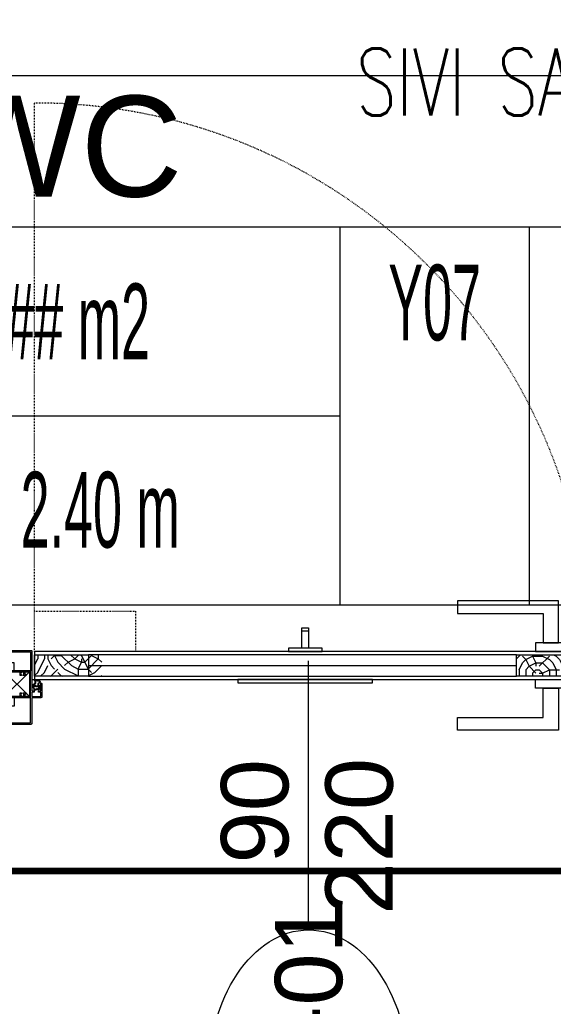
# Model space of a CAD drawing. Extents: x -1439 to 34962, y -872 to 8330.
# Drawn here: x 3062.8 to 3142.1, y 3235.6 to 3382.3 of the extents above; entities that cross this region are included whole.
import ezdxf
from ezdxf.enums import TextEntityAlignment as Align

# ---------------------------------------------------------------- set-up
doc = ezdxf.new("R2010")
doc.units = 0
doc.linetypes.add('DOT2', pattern=[0.125, 0, -0.125])
doc.linetypes.add('HIDDEN2', pattern=[4.7625, 3.175, -1.5875])
doc.layers.get('0').update_dxf_attribs({"color": 9, "lineweight": 9})
for name, color, linetype, lineweight in [('06C', 9, 'Continuous', 9), ('06D', 9, 'Continuous', 9), ('09', 9, 'Continuous', 9), ('10', 9, 'Continuous', 9), ('12', 9, 'Continuous', 9), ('20', 9, 'DOT2', 9), ('21', 9, 'Continuous', 9), ('21_MAHAL', 9, 'Continuous', 9), ('22', 8, 'Continuous', 9), ('33', 9, 'BATTING', 9), ('E-YAZI', 7, 'Continuous', 30)]:
    doc.layers.add(name, color=color, linetype=linetype, lineweight=lineweight)
doc.styles.add('Arial', font='arial.ttf', dxfattribs={"height": 2.5})
doc.styles.add('E-YAZI', font='txttw.shx')
doc.styles.add('MuuM_TEXT-STANDART', font='ARIALN.TTF')
doc.linetypes.add('BATTING', pattern='A,0.0001,-0.1,[134,ltypeshp.shx,S=0.1,R=0,X=-0.1,Y=0],-0.2,[134,ltypeshp.shx,S=0.1,R=180,X=0.1,Y=0],-0.1', length=0.4001)

# ---------------------------------------------------------------- blocks, each defined once
blk = doc.blocks.new('0_doorno')
blk.add_lwpolyline([(4.5, 0), (12.5, 0)])
blk.add_ellipse((0, 0), major_axis=(-4.5, 0), ratio=0.666667)
at = {"style": 'Arial'}
blk.add_attdef('YUKSEKLIK', text='', height=2, dxfattribs=at).set_placement((5, 5.9), align=Align.TOP_LEFT)
blk.add_attdef('KAPINO', text='', height=1.4, dxfattribs=at).set_placement((-0.019, -0.035), align=Align.MIDDLE)
blk.add_attdef('GENISLIK', text='', height=2, dxfattribs=at).set_placement((5, -1.895), align=Align.BOTTOM_LEFT)
blk = doc.blocks.new('p-korkasa_40x40')
at = {"layer": '10'}
for points in [[(-2, -2), (-2, -2, 4.557572), (-2, -2), (2, -2, 6.895317), (2, -2), (2, -2), (2, 2), (-2, 2), (-2, -2)], [(-1.85, -1.85), (-1.85, 1.85), (1.85, 1.85), (1.85, -1.85), (-1.85, -1.85, -4.556435), (-1.85, -1.85)]]:
    blk.add_lwpolyline(points, format="xyb", close=True, dxfattribs=at)
for points in [[(2, -2), (-2, 2)], [(2, 2), (-2, -1.97)]]:
    blk.add_lwpolyline(points, dxfattribs=at)
blk = doc.blocks.new('P-AH-01-10')
at = {"layer": '09'}
h = blk.add_hatch(dxfattribs=at)
h.set_pattern_fill('LOGEND', color=256, scale=10, style=0)
h.set_pattern_definition([(360, (3819.799, 15913.483), (10, -10), [3, -7]), (360, (3819.799, 15912.983), (10, -10), [3, -7]), (360, (3820.299, 15911.983), (10, -10), [2, -8]), (360, (3820.799, 15910.983), (10, -10), [1.5, -8.5]), (360, (3820.799, 15909.983), (10, -10), [1, -9]), (360, (3818.299, 15908.983), (10, -10), [0.5, -2.5, 0.5, -6.5]), (360, (3819.799, 15908.483), (10, -10), [0.5, -4, 1.5, -4]), (360, (3821.799, 15907.983), (10, -10), [0.5, -0.5, 0.5, -8.5]), (360, (3821.299, 15907.483), (10, -10), [0.5, -9.5]), (360, (3820.799, 15906.483), (10, -10), [1.5, -8.5]), (360, (3820.799, 15905.483), (10, -10), [2, -8]), (360, (3820.299, 15904.483), (10, -10), [2.5, -3, 0.5, -4]), (270, (3816.299, 15910.483), (-10, -10), [0.5, -1, 2.5, -6]), (270, (3816.799, 15909.483), (-10, -10), [0.5, -0.5, 1.5, -7.5]), (270, (3817.299, 15905.483), (-10, -10), [1, -9]), (270, (3817.799, 15909.483), (-10, -10), [2, -3, 0.5, -4.5]), (270, (3818.299, 15903.983), (-10, -10), [0.5, -9.5]), (270, (3818.799, 15908.983), (-10, -10), [1.5, -8.5]), (270, (3819.799, 15908.483), (-10, -10), [1, -9]), (270, (3820.799, 15908.483), (-10, -10), [0.5, -1.5, 1.5, -6.5]), (270, (3821.299, 15907.983), (-10, -10), [0.5, -9.5]), (270, (3821.799, 15909.983), (-10, -10), [1.4, -8.6]), (270, (3822.299, 15911.983), (-10, -10), [1, -9]), (270, (3823.299, 15907.983), (-10, -10), [0.5, -9.5]), (270, (3824.299, 15908.483), (-10, -10), [1.5, -8.5]), (270, (3825.299, 15908.483), (-10, -10), [1.5, -8.5]), (315, (3823.799, 15912.483), (-3e-15, -10), [0.7071, -0.7071, 0.7071, -12.0208356]), (315, (3821.799, 15909.983), (-3e-15, -10), [1.4142, -12.7279356]), (315, (3817.799, 15904.983), (-3e-15, -10), [1.4142, -12.7279356]), (315, (3819.799, 15907.483), (-3e-15, -10), [1.4142, -12.7279356]), (315, (3820.299, 15909.483), (-3e-15, -10), [1.4142, -12.7279356]), (315, (3823.299, 15911.483), (-3e-15, -10), [1.4142, -12.7279356]), (315, (3822.299, 15910.983), (-3e-15, -10), [2.12132, -12.0208156]), (315, (3819.299, 15906.483), (-3e-15, -10), [0.7071, -13.4350356]), (315, (3818.799, 15905.483), (-3e-15, -10), [0.7071, -13.4350356]), (315, (3822.799, 15905.483), (-3e-15, -10), [0.7071, -13.4350356]), (315, (3818.799, 15910.483), (-3e-15, -10), [0.7071, -13.4350356]), (315, (3824.299, 15906.983), (-3e-15, -10), [0.7071, -13.4350356]), (315, (3820.799, 15907.983), (-3e-15, -10), [0.7071, -13.4350356]), (315, (3821.799, 15906.983), (-3e-15, -10), [0.7071, -13.4350356]), (225, (3821.299, 15908.983), (-10, 3e-15), [0.7071, -0.7071, 2.12132, -10.6066156]), (225, (3822.799, 15908.983), (-10, 3e-15), [0.7071, -13.4350356]), (225, (3822.799, 15912.483), (-10, 3e-15), [0.7071, -13.4350356]), (225, (3820.799, 15909.983), (-10, 3e-15), [0.7071, -13.4350356]), (225, (3822.299, 15907.983), (-10, 3e-15), [0.7071, -13.4350356]), (225, (3819.799, 15910.483), (-10, 3e-15), [0.7071, -13.4350356]), (225, (3823.799, 15910.483), (-10, 3e-15), [0.7071, -13.4350356]), (225, (3816.799, 15913.483), (-10, 3e-15), [0.7071, -13.4350356]), (225, (3817.299, 15912.983), (-10, 3e-15), [1.4142, -12.7279356]), (225, (3817.799, 15912.483), (-10, 3e-15), [1.4142, -12.7279356]), (225, (3818.799, 15912.483), (-10, 3e-15), [1.4142, -12.7279356]), (225, (3819.299, 15911.483), (-10, 3e-15), [1.4142, -12.7279356]), (225, (3823.299, 15907.483), (-10, 3e-15), [1.4142, -12.7279356]), (225, (3825.299, 15912.483), (-10, 3e-15), [1.4142, -12.7279356]), (225, (3825.799, 15904.483), (-10, 3e-15), [1.4142, -12.7279356]), (225, (3825.799, 15905.483), (-10, 3e-15), [1.4142, -12.7279356]), (225, (3824.799, 15905.983), (-10, 3e-15), [1.4142, -12.7279356]), (225, (3817.799, 15905.983), (-10, 3e-15), [2.12132, -12.0208156]), (225, (3824.299, 15906.983), (-10, 3e-15), [2.12132, -12.0208156]), (333.43495, (3818.799, 15903.983), (10, -4e-09), [1.118, -21.24268]), (333.43495, (3818.799, 15908.983), (10, -4e-09), [1.118, -21.24268]), (333.43495, (3819.799, 15905.983), (10, -4e-09), [1.118, -21.24268]), (333.43495, (3822.799, 15912.983), (10, -4e-09), [1.118, -21.24268]), (333.43495, (3822.299, 15911.983), (10, -4e-09), [1.118, -21.24268]), (333.43495, (3819.299, 15909.983), (10, -4e-09), [1.118, -21.24268]), (333.43495, (3819.299, 15904.983), (10, -4e-09), [1.118, -21.24268]), (333.43495, (3822.299, 15907.983), (10, -4e-09), [2.236, -20.12468]), (296.56505, (3822.299, 15906.483), (5e-10, -10), [1.118, -21.24268]), (296.56505, (3823.799, 15909.483), (5e-10, -10), [1.118, -21.24268]), (296.56505, (3818.799, 15907.483), (5e-10, -10), [1.118, -21.24268]), (296.56505, (3816.799, 15906.983), (5e-10, -10), [1.118, -21.24268]), (296.56505, (3822.799, 15908.983), (5e-10, -10), [1.118, -21.24268]), (296.56505, (3821.799, 15908.983), (5e-10, -10), [1.118, -21.24268]), (296.56505, (3817.799, 15907.483), (5e-10, -10), [2.236, -20.12468]), (296.56505, (3825.299, 15910.983), (5e-10, -10), [2.236, -20.12468]), (296.56505, (3824.299, 15910.483), (5e-10, -10), [2.236, -20.12468]), (243.43495, (3816.299, 15911.983), (-4e-09, -10), [1.118, -21.24268]), (243.43495, (3816.299, 15906.483), (-4e-09, -10), [1.118, -21.24268]), (243.43495, (3818.299, 15913.483), (-4e-09, -10), [1.118, -21.24268]), (243.43495, (3817.299, 15904.483), (-4e-09, -10), [1.118, -21.24268]), (243.43495, (3818.299, 15910.483), (-4e-09, -10), [1.118, -21.24268]), (243.43495, (3820.299, 15909.483), (-4e-09, -10), [1.118, -21.24268]), (243.43495, (3821.299, 15907.483), (-4e-09, -10), [1.118, -21.24268]), (243.43495, (3816.799, 15911.483), (3.2e-06, -10.0000016), [1.118, -21.24268]), (243.43495, (3819.299, 15909.983), (-4e-09, -10), [1.118, -21.24268]), (243.43495, (3822.299, 15910.983), (-4e-09, -10), [1.118, -21.24268]), (243.43495, (3823.299, 15909.983), (-4e-09, -10), [1.118, -21.24268]), (243.43495, (3825.299, 15906.983), (-4e-09, -10), [1.118, -21.24268]), (243.43495, (3817.799, 15903.983), (-4e-09, -10), [1.118, -21.24268]), (243.43495, (3816.299, 15904.483), (-4e-09, -10), [2.236, -20.12468]), (243.43495, (3817.799, 15911.483), (-4e-09, -10), [2.236, -20.12468]), (206.56505, (3816.299, 15912.983), (-10, -5e-10), [1.118, -21.24268]), (206.56505, (3824.799, 15913.483), (-10, -5e-10), [1.118, -21.24268]), (206.56505, (3824.299, 15908.483), (-10, -5e-10), [1.118, -21.24268]), (206.56505, (3820.299, 15911.983), (-10, -5e-10), [1.118, -21.24268]), (206.56505, (3819.799, 15912.983), (-10, -5e-10), [1.118, -21.24268]), (206.56505, (3820.799, 15910.983), (-10, -5e-10), [1.118, -21.24268]), (206.56505, (3823.799, 15904.983), (-10, -5e-10), [1.118, -21.24268]), (206.56505, (3824.799, 15904.483), (-10, -5e-10), [2.236, -20.12468])])
h.paths.add_polyline_path([(-6.17, -13.1), (-6.17, -23.1), (-9.37, -23.1), (-9.37, -13.1)])
h = blk.add_hatch(dxfattribs=at)
h.set_pattern_fill('LOGEND', color=256, scale=10, style=0)
h.set_pattern_definition([(360, (3903.399, 15925.483), (10, -10), [3, -7]), (360, (3903.399, 15924.983), (10, -10), [3, -7]), (360, (3903.899, 15923.983), (10, -10), [2, -8]), (360, (3904.399, 15922.983), (10, -10), [1.5, -8.5]), (360, (3904.399, 15921.983), (10, -10), [1, -9]), (360, (3901.899, 15920.983), (10, -10), [0.5, -2.5, 0.5, -6.5]), (360, (3903.399, 15920.483), (10, -10), [0.5, -4, 1.5, -4]), (360, (3905.399, 15919.983), (10, -10), [0.5, -0.5, 0.5, -8.5]), (360, (3904.899, 15919.483), (10, -10), [0.5, -9.5]), (360, (3904.399, 15918.483), (10, -10), [1.5, -8.5]), (360, (3904.399, 15917.483), (10, -10), [2, -8]), (360, (3903.899, 15916.483), (10, -10), [2.5, -3, 0.5, -4]), (270, (3899.899, 15922.483), (-10, -10), [0.5, -1, 2.5, -6]), (270, (3900.399, 15921.483), (-10, -10), [0.5, -0.5, 1.5, -7.5]), (270, (3900.899, 15917.483), (-10, -10), [1, -9]), (270, (3901.399, 15921.483), (-10, -10), [2, -3, 0.5, -4.5]), (270, (3901.899, 15915.983), (-10, -10), [0.5, -9.5]), (270, (3902.399, 15920.983), (-10, -10), [1.5, -8.5]), (270, (3903.399, 15920.483), (-10, -10), [1, -9]), (270, (3904.399, 15920.483), (-10, -10), [0.5, -1.5, 1.5, -6.5]), (270, (3904.899, 15919.983), (-10, -10), [0.5, -9.5]), (270, (3905.399, 15921.983), (-10, -10), [1.4, -8.6]), (270, (3905.899, 15923.983), (-10, -10), [1, -9]), (270, (3906.899, 15919.983), (-10, -10), [0.5, -9.5]), (270, (3907.899, 15920.483), (-10, -10), [1.5, -8.5]), (270, (3908.899, 15920.483), (-10, -10), [1.5, -8.5]), (315, (3907.399, 15924.483), (-3e-15, -10), [0.7071, -0.7071, 0.7071, -12.0208356]), (315, (3905.399, 15921.983), (-3e-15, -10), [1.4142, -12.7279356]), (315, (3901.399, 15916.983), (-3e-15, -10), [1.4142, -12.7279356]), (315, (3903.399, 15919.483), (-3e-15, -10), [1.4142, -12.7279356]), (315, (3903.899, 15921.483), (-3e-15, -10), [1.4142, -12.7279356]), (315, (3906.899, 15923.483), (-3e-15, -10), [1.4142, -12.7279356]), (315, (3905.899, 15922.983), (-3e-15, -10), [2.12132, -12.0208156]), (315, (3902.899, 15918.483), (-3e-15, -10), [0.7071, -13.4350356]), (315, (3902.399, 15917.483), (-3e-15, -10), [0.7071, -13.4350356]), (315, (3906.399, 15917.483), (-3e-15, -10), [0.7071, -13.4350356]), (315, (3902.399, 15922.483), (-3e-15, -10), [0.7071, -13.4350356]), (315, (3907.899, 15918.983), (-3e-15, -10), [0.7071, -13.4350356]), (315, (3904.399, 15919.983), (-3e-15, -10), [0.7071, -13.4350356]), (315, (3905.399, 15918.983), (-3e-15, -10), [0.7071, -13.4350356]), (225, (3904.899, 15920.983), (-10, 3e-15), [0.7071, -0.7071, 2.12132, -10.6066156]), (225, (3906.399, 15920.983), (-10, 3e-15), [0.7071, -13.4350356]), (225, (3906.399, 15924.483), (-10, 3e-15), [0.7071, -13.4350356]), (225, (3904.399, 15921.983), (-10, 3e-15), [0.7071, -13.4350356]), (225, (3905.899, 15919.983), (-10, 3e-15), [0.7071, -13.4350356]), (225, (3903.399, 15922.483), (-10, 3e-15), [0.7071, -13.4350356]), (225, (3907.399, 15922.483), (-10, 3e-15), [0.7071, -13.4350356]), (225, (3900.399, 15925.483), (-10, 3e-15), [0.7071, -13.4350356]), (225, (3900.899, 15924.983), (-10, 3e-15), [1.4142, -12.7279356]), (225, (3901.399, 15924.483), (-10, 3e-15), [1.4142, -12.7279356]), (225, (3902.399, 15924.483), (-10, 3e-15), [1.4142, -12.7279356]), (225, (3902.899, 15923.483), (-10, 3e-15), [1.4142, -12.7279356]), (225, (3906.899, 15919.483), (-10, 3e-15), [1.4142, -12.7279356]), (225, (3908.899, 15924.483), (-10, 3e-15), [1.4142, -12.7279356]), (225, (3909.399, 15916.483), (-10, 3e-15), [1.4142, -12.7279356]), (225, (3909.399, 15917.483), (-10, 3e-15), [1.4142, -12.7279356]), (225, (3908.399, 15917.983), (-10, 3e-15), [1.4142, -12.7279356]), (225, (3901.399, 15917.983), (-10, 3e-15), [2.12132, -12.0208156]), (225, (3907.899, 15918.983), (-10, 3e-15), [2.12132, -12.0208156]), (333.43495, (3902.399, 15915.983), (10, -4e-09), [1.118, -21.24268]), (333.43495, (3902.399, 15920.983), (10, -4e-09), [1.118, -21.24268]), (333.43495, (3903.399, 15917.983), (10, -4e-09), [1.118, -21.24268]), (333.43495, (3906.399, 15924.983), (10, -4e-09), [1.118, -21.24268]), (333.43495, (3905.899, 15923.983), (10, -4e-09), [1.118, -21.24268]), (333.43495, (3902.899, 15921.983), (10, -4e-09), [1.118, -21.24268]), (333.43495, (3902.899, 15916.983), (10, -4e-09), [1.118, -21.24268]), (333.43495, (3905.899, 15919.983), (10, -4e-09), [2.236, -20.12468]), (296.56505, (3905.899, 15918.483), (5e-10, -10), [1.118, -21.24268]), (296.56505, (3907.399, 15921.483), (5e-10, -10), [1.118, -21.24268]), (296.56505, (3902.399, 15919.483), (5e-10, -10), [1.118, -21.24268]), (296.56505, (3900.399, 15918.983), (5e-10, -10), [1.118, -21.24268]), (296.56505, (3906.399, 15920.983), (5e-10, -10), [1.118, -21.24268]), (296.56505, (3905.399, 15920.983), (5e-10, -10), [1.118, -21.24268]), (296.56505, (3901.399, 15919.483), (5e-10, -10), [2.236, -20.12468]), (296.56505, (3908.899, 15922.983), (5e-10, -10), [2.236, -20.12468]), (296.56505, (3907.899, 15922.483), (5e-10, -10), [2.236, -20.12468]), (243.43495, (3899.899, 15923.983), (-4e-09, -10), [1.118, -21.24268]), (243.43495, (3899.899, 15918.483), (-4e-09, -10), [1.118, -21.24268]), (243.43495, (3901.899, 15925.483), (-4e-09, -10), [1.118, -21.24268]), (243.43495, (3900.899, 15916.483), (-4e-09, -10), [1.118, -21.24268]), (243.43495, (3901.899, 15922.483), (-4e-09, -10), [1.118, -21.24268]), (243.43495, (3903.899, 15921.483), (-4e-09, -10), [1.118, -21.24268]), (243.43495, (3904.899, 15919.483), (-4e-09, -10), [1.118, -21.24268]), (243.43495, (3900.399, 15923.483), (3.2e-06, -10.0000016), [1.118, -21.24268]), (243.43495, (3902.899, 15921.983), (-4e-09, -10), [1.118, -21.24268]), (243.43495, (3905.899, 15922.983), (-4e-09, -10), [1.118, -21.24268]), (243.43495, (3906.899, 15921.983), (-4e-09, -10), [1.118, -21.24268]), (243.43495, (3908.899, 15918.983), (-4e-09, -10), [1.118, -21.24268]), (243.43495, (3901.399, 15915.983), (-4e-09, -10), [1.118, -21.24268]), (243.43495, (3899.899, 15916.483), (-4e-09, -10), [2.236, -20.12468]), (243.43495, (3901.399, 15923.483), (-4e-09, -10), [2.236, -20.12468]), (206.56505, (3899.899, 15924.983), (-10, -5e-10), [1.118, -21.24268]), (206.56505, (3908.399, 15925.483), (-10, -5e-10), [1.118, -21.24268]), (206.56505, (3907.899, 15920.483), (-10, -5e-10), [1.118, -21.24268]), (206.56505, (3903.899, 15923.983), (-10, -5e-10), [1.118, -21.24268]), (206.56505, (3903.399, 15924.983), (-10, -5e-10), [1.118, -21.24268]), (206.56505, (3904.399, 15922.983), (-10, -5e-10), [1.118, -21.24268]), (206.56505, (3907.399, 15916.983), (-10, -5e-10), [1.118, -21.24268]), (206.56505, (3908.399, 15916.483), (-10, -5e-10), [2.236, -20.12468])])
h.paths.add_polyline_path([(-6.17, -90.96), (-6.2, -90.96), (-6.2, -90.17), (-6.17, -90.17), (-6.17, -89.65), (-6.2, -89.65), (-6.2, -88.7), (-9.34, -88.7), (-9.34, -89.65), (-9.37, -89.65), (-9.37, -90.17), (-9.34, -90.17), (-9.34, -90.96), (-9.37, -90.96), (-9.37, -94.7), (-6.17, -94.7)])
h.paths.add_polyline_path([(-6.2, -87.23), (-6.2, -86.44), (-6.17, -86.44), (-6.17, -84.7), (-9.37, -84.7), (-9.37, -86.44), (-9.34, -86.44), (-9.34, -87.23), (-9.37, -87.23), (-9.37, -87.75), (-9.34, -87.75), (-9.34, -88.7), (-6.2, -88.7), (-6.2, -87.75), (-6.17, -87.75), (-6.17, -87.23)])
at = {"layer": '10'}
h = blk.add_hatch(color=256, dxfattribs=at)
edge = h.paths.add_edge_path()
edge.add_spline(control_points=[(-4.46, -13.99), (-4.41, -13.95), (-4.31, -13.88), (-4.22, -13.77), (-4.11, -13.68), (-4.16, -13.57), (-4.2, -13.47), (-4.18, -13.36), (-4.11, -13.28), (-4.11, -13.19), (-4.11, -13.07), (-4.27, -13), (-4.44, -12.92), (-4.68, -12.9), (-4.84, -12.92), (-4.98, -12.91), (-5, -13.03), (-5.08, -13.1), (-5.16, -13.21), (-5.29, -13.19), (-5.41, -13.17), (-5.55, -13.13), (-5.6, -13.01), (-5.65, -12.83), (-5.67, -12.88), (-5.68, -12.9)], knot_values=[0, 0, 0, 0, 1.972481, 3.574486, 4.459232, 5.627327, 6.631388, 7.787073, 8.750153, 9.776377, 10.52172, 11.983185, 14.349038, 16.622963, 18.666606, 19.53266, 20.303207, 21.531065, 22.895002, 24.140503, 24.941405, 26.576439, 28.121431, 29.408424, 30.069043, 30.069043, 30.069043, 30.069043], degree=3, periodic=0)
edge.add_arc((-5.66, -12.91), 0.02, 163.7234, 189.6961)
edge.add_line((-5.68, -12.91), (-5.51, -13.86))
edge.add_spline(control_points=[(-5.51, -13.86), (-5.47, -13.89), (-5.4, -13.94), (-5.3, -13.95), (-5.24, -13.93), (-5.24, -13.93), (-5.22, -13.86), (-5.22, -13.86)], knot_values=[0, 0, 0, 0, 0.223005, 0.446978, 0.802266, 1.018677, 1.060394, 1.060394, 1.060394, 1.060394], degree=3, periodic=0)
edge.add_arc((-4.99, -13.92), 0.24, 38.8576, 167.1554, ccw=False)
edge.add_spline(control_points=[(-4.8, -13.76), (-4.82, -13.79), (-4.81, -13.85), (-4.87, -13.95), (-4.75, -13.94), (-4.74, -13.75), (-4.58, -13.81), (-4.34, -13.8), (-4.47, -13.92), (-4.47, -13.97), (-4.46, -13.99)], knot_values=[1.684533, 1.684533, 1.684533, 1.684533, 1.827513, 2.001132, 2.034133, 2.383878, 2.57075, 2.817302, 2.995365, 3.101802, 3.101802, 3.101802, 3.101802], degree=3, periodic=0)
edge = h.paths.add_edge_path(flags=16)
edge.add_spline(control_points=[(-5.49, -13.21), (-5.47, -13.22), (-5.45, -13.24), (-5.41, -13.26), (-5.4, -13.27), (-5.39, -13.27)], knot_values=[4.696286, 4.696286, 4.696286, 4.696286, 4.796123, 4.796123, 4.85442, 4.85442, 4.85442, 4.85442], degree=3, periodic=0)
edge.add_spline(control_points=[(-5.39, -13.27), (-5.39, -13.27), (-5.39, -13.27), (-5.38, -13.27), (-5.37, -13.27), (-5.35, -13.28), (-5.34, -13.28), (-5.33, -13.28), (-5.32, -13.28), (-5.29, -13.28), (-5.27, -13.29), (-5.23, -13.29), (-5.21, -13.29), (-5.17, -13.28), (-5.16, -13.28), (-5.13, -13.27), (-5.11, -13.26), (-5.08, -13.24), (-5.07, -13.23), (-5.04, -13.21), (-5.03, -13.19), (-5.01, -13.17), (-5.01, -13.16), (-4.99, -13.14), (-4.98, -13.14), (-4.96, -13.11), (-4.95, -13.08), (-4.93, -13.06)], knot_values=[3.795206, 3.795206, 3.795206, 3.795206, 3.825435, 3.825435, 3.876176, 3.876176, 3.92312, 3.92312, 3.970064, 3.970064, 4.05608, 4.05608, 4.142095, 4.142095, 4.181856, 4.181856, 4.244412, 4.244412, 4.309456, 4.309456, 4.374501, 4.374501, 4.4364, 4.4364, 4.4983, 4.4983, 4.605733, 4.605733, 4.605733, 4.605733], degree=3, periodic=0)
edge.add_arc((-4.86, -13.09), 0.076, 27.2222, 153.7733, ccw=False)
edge.add_arc((-5.77, -13.48), 1.06, 348.8377, 383.3762, ccw=False)
edge.add_arc((-4.75, -13.68), 0.02, 239.8046, 348.9001, ccw=False)
edge.add_arc((-4.97, -13.96), 0.342, 411.1287, 515.5119)
edge.add_arc((-5.35, -13.8), 0.0708, 180.1577, 341.8184, ccw=False)
edge.add_line((-5.42, -13.8), (-5.52, -13.23))
edge.add_arc((-5.5, -13.22), 0.02, 45.6378, 189.6961, ccw=False)
edge = h.paths.add_edge_path(flags=16)
edge.add_spline(control_points=[(-4.62, -12.97), (-4.62, -12.97), (-4.61, -12.97), (-4.58, -12.98), (-4.55, -12.99), (-4.51, -13.01), (-4.51, -13.01), (-4.51, -13.01)], knot_values=[2.606882, 2.606882, 2.606882, 2.606882, 2.618309, 2.618309, 2.814705, 2.814705, 2.821436, 2.821436, 2.821436, 2.821436], degree=3, periodic=0)
edge.add_spline(control_points=[(-4.51, -13.01), (-4.48, -13.02), (-4.44, -13.03), (-4.41, -13.04), (-4.41, -13.04), (-4.41, -13.04)], knot_values=[2.408074, 2.408074, 2.408074, 2.408074, 2.597739, 2.597739, 2.606882, 2.606882, 2.606882, 2.606882], degree=3, periodic=0)
edge.add_spline(control_points=[(-4.41, -13.04), (-4.39, -13.05), (-4.38, -13.05), (-4.35, -13.07), (-4.33, -13.07), (-4.3, -13.09), (-4.29, -13.09), (-4.28, -13.1)], knot_values=[2.149006, 2.149006, 2.149006, 2.149006, 2.238061, 2.238061, 2.336259, 2.336259, 2.408074, 2.408074, 2.408074, 2.408074], degree=3, periodic=0)
edge.add_spline(control_points=[(-4.28, -13.1), (-4.27, -13.1), (-4.27, -13.1), (-4.25, -13.11), (-4.25, -13.11), (-4.23, -13.12), (-4.23, -13.12), (-4.22, -13.13), (-4.21, -13.13), (-4.21, -13.13)], knot_values=[1.977607, 1.977607, 1.977607, 1.977607, 2.00399, 2.00399, 2.053089, 2.053089, 2.101048, 2.101048, 2.149006, 2.149006, 2.149006, 2.149006], degree=3, periodic=0)
edge.add_arc((-4.22, -13.15), 0.02, 360.5556, 411.5664, ccw=False)
edge.add_spline(control_points=[(-4.2, -13.15), (-4.2, -13.15), (-4.2, -13.15), (-4.2, -13.16), (-4.2, -13.16), (-4.2, -13.18), (-4.2, -13.19), (-4.2, -13.2)], knot_values=[1.698781, 1.698781, 1.698781, 1.698781, 1.709176, 1.709176, 1.751194, 1.751194, 1.814824, 1.814824, 1.814824, 1.814824], degree=3, periodic=0)
edge.add_spline(control_points=[(-4.2, -13.2), (-4.2, -13.2), (-4.2, -13.2), (-4.2, -13.21), (-4.2, -13.22), (-4.2, -13.23), (-4.2, -13.23), (-4.2, -13.24), (-4.2, -13.24), (-4.2, -13.24), (-4.21, -13.25), (-4.21, -13.25), (-4.21, -13.25), (-4.21, -13.25), (-4.21, -13.26), (-4.21, -13.26), (-4.21, -13.26), (-4.22, -13.26)], knot_values=[1.498289, 1.498289, 1.498289, 1.498289, 1.4989, 1.4989, 1.556387, 1.556387, 1.58513, 1.58513, 1.613874, 1.613874, 1.646409, 1.646409, 1.665385, 1.665385, 1.684361, 1.684361, 1.698781, 1.698781, 1.698781, 1.698781], degree=3, periodic=0)
edge.add_line((-4.22, -13.26), (-4.24, -13.31))
edge.add_line((-4.24, -13.31), (-4.27, -13.39))
edge.add_line((-4.27, -13.39), (-4.28, -13.47))
edge.add_line((-4.28, -13.47), (-4.26, -13.57))
edge.add_spline(control_points=[(-4.26, -13.57), (-4.26, -13.58), (-4.25, -13.59), (-4.24, -13.62), (-4.24, -13.63), (-4.23, -13.65)], knot_values=[0.932214, 0.932214, 0.932214, 0.932214, 0.972815, 0.972815, 1.05928, 1.05928, 1.05928, 1.05928], degree=3, periodic=0)
edge.add_arc((-4.25, -13.65), 0.02, 311.1876, 384.1288, ccw=False)
edge.add_spline(control_points=[(-4.24, -13.67), (-4.24, -13.68), (-4.25, -13.68), (-4.26, -13.69), (-4.26, -13.69), (-4.26, -13.69)], knot_values=[0.619149, 0.619149, 0.619149, 0.619149, 0.680038, 0.680038, 0.680134, 0.680134, 0.680134, 0.680134], degree=3, periodic=0)
edge.add_line((-4.26, -13.69), (-4.29, -13.72))
edge.add_arc((-4.34, -13.66), 0.076, 291.8249, 314.3826, ccw=False)
edge.add_line((-4.32, -13.73), (-4.39, -13.74))
edge.add_line((-4.39, -13.74), (-4.47, -13.73))
edge.add_line((-4.47, -13.73), (-4.55, -13.73))
edge.add_line((-4.55, -13.73), (-4.6, -13.73))
edge.add_line((-4.6, -13.73), (-4.6, -13.73))
edge.add_arc((-4.59, -13.65), 0.076, 172.7718, 262.2541, ccw=False)
edge.add_line((-4.67, -13.64), (-4.67, -13.64))
edge.add_line((-4.67, -13.64), (-4.65, -13.58))
edge.add_line((-4.65, -13.58), (-4.64, -13.48))
edge.add_line((-4.64, -13.48), (-4.65, -13.36))
edge.add_line((-4.65, -13.36), (-4.65, -13.29))
edge.add_line((-4.65, -13.29), (-4.68, -13.15))
edge.add_arc((-5.63, -13.43), 0.983, 376.6741, 381.0841)
edge.add_arc((-4.64, -13.05), 0.076, 74.565, 203.6945, ccw=False)
at = {"layer": '06C'}
blk.add_line((-12.87, -53.8), (-12.87, -52.8), dxfattribs=at)
for points in [[(-10.37, -50.8), (-9.87, -50.8), (-9.87, -55.8), (-10.37, -55.8)], [(-13.37, -53.8), (-10.37, -53.8), (-10.37, -52.8), (-13.37, -52.8)]]:
    blk.add_lwpolyline(points, close=True, dxfattribs=at)
at = {"layer": '06D'}
for points in [[(-11.12, -90.92), (-17.37, -90.92), (-17.37, -75.92), (-15.5, -75.92), (-15.5, -88.67), (-15.5, -88.67), (-11.12, -88.67), (-11.12, -90.92)], [(-4.42, -90.92), (1.83, -90.92), (1.83, -75.92), (-0.05, -75.92), (-0.05, -88.67), (-0.05, -88.67), (-4.42, -88.67), (-4.42, -90.92)], [(-9.87, -91.9), (-11.12, -91.9), (-11.12, -87.5), (-9.87, -87.5), (-9.87, -91.9)], [(-5.67, -91.9), (-4.42, -91.9), (-4.42, -87.5), (-5.67, -87.5), (-5.67, -91.9)]]:
    blk.add_lwpolyline(points, dxfattribs=at)
at = {"layer": '10'}
for p, q in [((-5.68, -12.91), (-5.51, -13.86)), ((-5.52, -13.23), (-5.42, -13.8)), ((-4.35, -13.74), (-4.6, -13.73))]:
    blk.add_line(p, q, dxfattribs=at)
for points in [[(-3.16, -9.93), (-3.16, -10.95), (-3.72, -10.95), (-3.72, -11.18), (-3.61, -11.18), (-3.65, -11.14, -0.091673), (-3.57, -11.07), (-3.54, -11.1, -0.288261), (-3.3, -11.1), (-3.26, -11.07, -0.091673), (-3.19, -11.14), (-3.23, -11.18, -0.288261), (-3.23, -11.42), (-3.19, -11.45, -0.091673), (-3.26, -11.52), (-3.3, -11.49, -0.288261), (-3.54, -11.49), (-3.57, -11.52, -0.091673), (-3.65, -11.45), (-3.61, -11.42), (-3.72, -11.42), (-3.72, -11.82, 0.414214), (-3.69, -11.85), (-3.54, -11.85, 0.414214), (-3.52, -11.82), (-3.52, -11.65), (-3.16, -11.65), (-3.16, -12.35, -0.414214), (-3.31, -12.5), (-6.69, -12.5, -0.414214), (-6.84, -12.35), (-6.84, -11.65), (-6.48, -11.65), (-6.48, -11.82, 0.414214), (-6.46, -11.85), (-6.31, -11.85, 0.414214), (-6.28, -11.82), (-6.28, -11.42), (-6.39, -11.42), (-6.35, -11.45, -0.091673), (-6.43, -11.52), (-6.46, -11.49, -0.288261), (-6.7, -11.49), (-6.74, -11.52, -0.091673), (-6.81, -11.45), (-6.77, -11.42, -0.288261), (-6.77, -11.18), (-6.81, -11.14, -0.091673), (-6.74, -11.07), (-6.7, -11.1, -0.288261), (-6.46, -11.1), (-6.43, -11.07, -0.091673), (-6.35, -11.14), (-6.39, -11.18), (-6.28, -11.18), (-6.28, -10.95), (-6.84, -10.95), (-6.84, -9.93, 0.414214)], [(-10.02, -8.93), (-10.02, -12.55, 0.414214), (-9.87, -12.7), (-4, -12.7), (-4, -13.03, 0.414214), (-3.98, -13.05), (-3.85, -13.05, 0.414214), (-3.82, -13.03), (-3.82, -12.7), (-3.16, -12.7), (-3.16, -14.02), (-3.82, -14.02), (-3.82, -13.7, 0.414214), (-3.85, -13.67), (-3.98, -13.67, 0.414214), (-4, -13.7), (-4, -14.02), (-5.14, -14.02), (-5.14, -14.05, 0.414214), (-4.99, -14.2), (-3.13, -14.2, 0.414214), (-2.98, -14.05), (-2.98, -12.7), (0.83, -12.7, 0.414214), (0.98, -12.55), (0.98, -8.93, 0.414214)]]:
    blk.add_lwpolyline(points, format="xyb", dxfattribs=at)
for points in [[(-7, -10.08), (-8.16, -10.08), (-8.16, -9.1), (-9.82, -9.1), (-9.82, -12.5), (-7, -12.5)], [(0.78, -9.1), (0.78, -12.5), (-3, -12.5), (-3, -10.08), (-1.74, -10.08), (-1.74, -9.1)], [(-5.67, -43.3), (-5.17, -43.3), (-5.17, -63.3), (-5.67, -63.3)]]:
    blk.add_lwpolyline(points, close=True, dxfattribs=at)
blk.add_lwpolyline([(-4.71, -13.04), (-4.68, -13.15), (-4.65, -13.29), (-4.65, -13.36), (-4.64, -13.48), (-4.65, -13.58), (-4.67, -13.64), (-4.65, -13.7), (-4.6, -13.73), (-4.55, -13.73), (-4.47, -13.73), (-4.39, -13.74), (-4.32, -13.73), (-4.29, -13.72), (-4.26, -13.69), (-4.23, -13.66), (-4.26, -13.57), (-4.28, -13.47), (-4.27, -13.39), (-4.24, -13.31), (-4.22, -13.26), (-4.2, -13.2), (-4.21, -13.13), (-4.28, -13.1), (-4.41, -13.04), (-4.51, -13.01), (-4.62, -12.97), (-4.7, -13), (-4.7, -13), (-4.71, -13.04)], dxfattribs=at)
for centre, radius, start, end in [((-5.5, -13.22), 0.02, 45.6378, 189.6961), ((-4.86, -13.09), 0.076, 27.2222, 153.7733), ((-5.77, -13.48), 1.06, 348.8353, 23.3762), ((-4.64, -13.05), 0.076, 74.565, 203.6945), ((-5.63, -13.43), 0.983, 347.5093, 21.0841), ((-4.22, -13.15), 0.02, 6.7967, 51.5664), ((-5.35, -13.8), 0.0708, 178.4305, 342.5452), ((-4.97, -13.96), 0.342, 51.1287, 155.5453), ((-4.99, -13.92), 0.24, 38.8576, 167.1554), ((-4.75, -13.68), 0.02, 239.8046, 348.7729), ((-4.59, -13.65), 0.076, 174.2179, 262.2541), ((-4.34, -13.66), 0.076, 269.2671, 314.3826), ((-4.25, -13.65), 0.02, 312.2573, 21.1583)]:
    blk.add_arc(centre, radius, start, end, dxfattribs=at)
for points, knots in [([(-4.46, -13.99), (-4.41, -13.95), (-4.31, -13.88), (-4.22, -13.77), (-4.11, -13.68), (-4.16, -13.57), (-4.2, -13.47), (-4.18, -13.36), (-4.11, -13.28), (-4.11, -13.19), (-4.11, -13.07), (-4.27, -13), (-4.44, -12.92), (-4.68, -12.9), (-4.84, -12.92), (-4.98, -12.91), (-5, -13.03), (-5.08, -13.1), (-5.16, -13.21), (-5.29, -13.19), (-5.41, -13.17), (-5.55, -13.13), (-5.62, -13.01), (-5.65, -12.83), (-5.67, -12.88), (-5.68, -12.9)], [0, 0, 0, 0, 1.972481, 3.574486, 4.459232, 5.627327, 6.631388, 7.787073, 8.750153, 9.776377, 10.52172, 11.983185, 14.349038, 16.622963, 18.666606, 19.53266, 20.303207, 21.531065, 22.895002, 24.140503, 24.941405, 26.576439, 28.121431, 29.408424, 30.069043, 30.069043, 30.069043, 30.069043]), ([(-4.93, -13.06), (-4.95, -13.08), (-4.96, -13.11), (-4.98, -13.14), (-4.99, -13.14), (-5.01, -13.16), (-5.01, -13.17), (-5.03, -13.19), (-5.04, -13.21), (-5.07, -13.23), (-5.08, -13.24), (-5.11, -13.26), (-5.13, -13.27), (-5.16, -13.28), (-5.17, -13.28), (-5.21, -13.29), (-5.23, -13.29), (-5.27, -13.29), (-5.29, -13.28), (-5.32, -13.28), (-5.33, -13.28), (-5.34, -13.28), (-5.35, -13.28), (-5.37, -13.27), (-5.38, -13.27), (-5.39, -13.27), (-5.39, -13.27), (-5.39, -13.27)], [3.7952058, 3.7952058, 3.7952058, 3.7952058, 3.9026393, 3.9026393, 3.9645387, 3.9645387, 4.0264381, 4.0264381, 4.0914828, 4.0914828, 4.1565275, 4.1565275, 4.2190829, 4.2190829, 4.2588441, 4.2588441, 4.3448595, 4.3448595, 4.4308749, 4.4308749, 4.4778191, 4.4778191, 4.5247633, 4.5247633, 4.5755038, 4.5755038, 4.6057333, 4.6057333, 4.6057333, 4.6057333]), ([(-4.21, -13.13), (-4.21, -13.13), (-4.22, -13.13), (-4.23, -13.12), (-4.23, -13.12), (-4.25, -13.11), (-4.25, -13.11), (-4.28, -13.1), (-4.3, -13.09), (-4.33, -13.07), (-4.35, -13.07), (-4.38, -13.05), (-4.4, -13.05), (-4.45, -13.03), (-4.48, -13.02), (-4.55, -12.99), (-4.58, -12.98), (-4.61, -12.97), (-4.62, -12.97), (-4.62, -12.97)], [1.9776074, 1.9776074, 1.9776074, 1.9776074, 2.025566, 2.025566, 2.0735245, 2.0735245, 2.1226235, 2.1226235, 2.2208216, 2.2208216, 2.3190196, 2.3190196, 2.4172177, 2.4172177, 2.6136138, 2.6136138, 2.8100099, 2.8100099, 2.8214364, 2.8214364, 2.8214364, 2.8214364]), ([(-4.23, -13.65), (-4.24, -13.63), (-4.24, -13.62), (-4.26, -13.59), (-4.26, -13.57), (-4.27, -13.54), (-4.28, -13.53), (-4.28, -13.49), (-4.28, -13.47), (-4.28, -13.43), (-4.28, -13.41), (-4.27, -13.37), (-4.26, -13.35), (-4.25, -13.32), (-4.24, -13.31), (-4.23, -13.3), (-4.23, -13.29), (-4.22, -13.27), (-4.22, -13.26), (-4.21, -13.26), (-4.21, -13.25), (-4.21, -13.25), (-4.21, -13.25), (-4.21, -13.25), (-4.2, -13.24), (-4.2, -13.24), (-4.2, -13.24), (-4.2, -13.23), (-4.2, -13.23), (-4.2, -13.22), (-4.2, -13.21), (-4.2, -13.19), (-4.2, -13.18), (-4.2, -13.16), (-4.2, -13.16), (-4.2, -13.15), (-4.2, -13.15), (-4.2, -13.15)], [0.9322139, 0.9322139, 0.9322139, 0.9322139, 1.0186789, 1.0186789, 1.0825561, 1.0825561, 1.1464333, 1.1464333, 1.2253969, 1.2253969, 1.3043605, 1.3043605, 1.37226, 1.37226, 1.4156034, 1.4156034, 1.4589469, 1.4589469, 1.5127089, 1.5127089, 1.5316849, 1.5316849, 1.5506609, 1.5506609, 1.5831957, 1.5831957, 1.6119392, 1.6119392, 1.6406827, 1.6406827, 1.6981697, 1.6981697, 1.7624109, 1.7624109, 1.8044287, 1.8044287, 1.8148244, 1.8148244, 1.8148244, 1.8148244]), ([(-5.51, -13.86), (-5.47, -13.89), (-5.4, -13.94), (-5.3, -13.95), (-5.24, -13.93), (-5.24, -13.93), (-5.22, -13.86), (-5.22, -13.86)], [0, 0, 0, 0, 0.223005, 0.446978, 0.802266, 1.018677, 1.060394, 1.060394, 1.060394, 1.060394]), ([(-5.39, -13.27), (-5.4, -13.27), (-5.41, -13.26), (-5.45, -13.24), (-5.47, -13.22), (-5.49, -13.21)], [4.6962856, 4.6962856, 4.6962856, 4.6962856, 4.7545829, 4.7545829, 4.8544198, 4.8544198, 4.8544198, 4.8544198]), ([(-4.8, -13.76), (-4.82, -13.79), (-4.81, -13.85), (-4.87, -13.95), (-4.75, -13.94), (-4.74, -13.75), (-4.58, -13.81), (-4.34, -13.8), (-4.47, -13.92), (-4.47, -13.97), (-4.46, -13.99)], [1.684533, 1.684533, 1.684533, 1.684533, 1.827513, 2.001132, 2.034133, 2.383878, 2.57075, 2.817302, 2.995365, 3.101802, 3.101802, 3.101802, 3.101802]), ([(-4.29, -13.72), (-4.28, -13.71), (-4.27, -13.7), (-4.25, -13.68), (-4.24, -13.68), (-4.24, -13.67)], [0.5601748, 0.5601748, 0.5601748, 0.5601748, 0.6192452, 0.6192452, 0.6801336, 0.6801336, 0.6801336, 0.6801336])]:
    blk.add_open_spline(points, degree=3, knots=knots, dxfattribs=at)
at = {"layer": '12', "ltscale": 20}
for points in [[(-5.67, -94.7), (-9.87, -94.7), (-9.87, -13.1), (-5.67, -13.1)], [(-9.37, -21.1), (-6.17, -21.1), (-6.17, -13.1), (-9.37, -13.1)], [(-6.17, -84.7), (-9.37, -84.7), (-9.37, -21.1), (-6.17, -21.1)]]:
    blk.add_lwpolyline(points, close=True, dxfattribs=at)
blk.add_lwpolyline([(-9.37, -84.7), (-9.37, -84.7), (-9.37, -94.7), (-6.17, -94.7), (-6.17, -84.7)], dxfattribs=at)
at = {"layer": '20'}
for points in [[(-9.87, -13.1), (-91.47, -13.1)], [(-9.87, -13.1), (-15.87, -13.1), (-15.87, -28.1), (-9.87, -28.1), (-9.87, -13.1)]]:
    blk.add_lwpolyline(points, dxfattribs=at)
blk.add_arc((-9.18, -13.22), 82.29, 179.9189, 269.4168, dxfattribs=at)
at = {"layer": '33', "ltscale": 0.15}
blk.add_lwpolyline([(-7.77, -21.1), (-7.77, -84.7)], dxfattribs=at)
at = {"layer": '10', "extrusion": (0, 0, -1), "zscale": -1, "rotation": 270}
blk.add_blockref('p-korkasa_40x40', (5, -10.5), dxfattribs=at)
blk = doc.blocks.new('0_roomno2')
blk.add_lwpolyline([(19.375, -10.5), (0, -10.5), (0, 0), (19.375, 0)], close=True)
for points in [[(0, -3), (19.375, -3)], [(8.125, -3), (8.125, -10.5)], [(11.875, -3), (11.875, -10.5)], [(0, -6.75), (8.125, -6.75)]]:
    blk.add_lwpolyline(points)
at = {"style": 'Arial'}
blk.add_attdef('ODANO', (0, 1.17), '', height=2, dxfattribs=at)
blk.add_attdef('MEKANADI', text='', height=2, dxfattribs=at).set_placement((0.35, -3), align=Align.BOTTOM_LEFT)
at = {"style": 'MuuM_TEXT-STANDART', "width": 0.6}
for tag, p in [('YER01', (10, -4.5)), ('TAVAN01', (13.75, -4.5)), ('DUVAR01', (17.5, -4.5)), ('YER02', (10, -6.75)), ('TAVAN02', (13.75, -6.75)), ('DUVAR02', (17.5, -6.75)), ('YER03', (10, -9)), ('TAVAN03', (13.75, -9)), ('DUVAR03', (17.5, -9))]:
    blk.add_attdef(tag, text='', height=1.5, dxfattribs=at).set_placement(p, align=Align.MIDDLE_CENTER)
for tag, p in [('M2', (0.35, -4.875)), ('TEMIZTAVANYUKSEKLIGI', (1.8, -8.608))]:
    blk.add_attdef(tag, text='', height=1.5, dxfattribs=at).set_placement(p, align=Align.MIDDLE_LEFT)

msp = doc.modelspace()

# ---------------------------------------------------------------- linework, layer by layer
at = {"layer": '21', "linetype": 'HIDDEN2', "ltscale": 0.1, "const_width": 1}
msp.add_lwpolyline([(3030.98, 3255.65), (3231.84, 3255.65), (3231.84, 3467.5), (3030.98, 3467.5)], close=True, dxfattribs=at)

# ---------------------------------------------------------------- block references
at = {"layer": '10', "xscale": -1, "rotation": 90}
msp.add_blockref('P-AH-01-10', (3051.94, 3278.46), dxfattribs=at)
at = {"layer": '21_MAHAL'}
ref = msp.add_blockref('0_roomno2', (3049.47, 3373.96), dxfattribs=dict(at, xscale=7.5, yscale=7.5, zscale=7.5))
ref.add_attrib('MEKANADI', 'WC', dxfattribs={"layer": '0', "height": 15, "style": 'Arial'}).set_placement((3052.1, 3351.46), align=Align.BOTTOM_LEFT)
ref.add_attrib('M2', '#### m2', dxfattribs={"layer": '0', "height": 11.25, "style": 'MuuM_TEXT-STANDART', "width": 0.6}).set_placement((3052.1, 3337.4), align=Align.MIDDLE_LEFT)
ref.add_attrib('TEMIZTAVANYUKSEKLIGI', '2.40 m', dxfattribs={"layer": '0', "height": 11.25, "style": 'MuuM_TEXT-STANDART', "width": 0.6}).set_placement((3062.97, 3309.4), align=Align.MIDDLE_LEFT)
ref.add_attrib('YER01', 'Y07', dxfattribs={"layer": '0', "height": 11.25, "style": 'MuuM_TEXT-STANDART', "width": 0.6}).set_placement((3124.47, 3340.21), align=Align.MIDDLE_CENTER)
at = {"layer": '22'}
ref = msp.add_blockref('0_doorno', (3105.74, 3224.41), dxfattribs=dict(at, xscale=5, yscale=5, zscale=5, rotation=90))
ref.add_attrib('KAPINO', 'K-AH-01', dxfattribs={"layer": '0', "height": 10, "rotation": 90, "style": 'Arial'}).set_placement((3105.74, 3224.41), align=Align.MIDDLE)
ref.add_attrib('GENISLIK', '90', dxfattribs={"layer": '0', "height": 10, "rotation": 90, "style": 'Arial'}).set_placement((3105.74, 3256.78), align=Align.BOTTOM_LEFT)
ref.add_attrib('YUKSEKLIK', '220', dxfattribs={"layer": '0', "height": 10, "rotation": 90, "style": 'Arial'}).set_placement((3108.24, 3249.18), align=Align.TOP_LEFT)

# ---------------------------------------------------------------- texts
at = {"layer": 'E-YAZI', "color": 3, "style": 'E-YAZI', "width": 0.7}
msp.add_text('SIVI SABUNLUK', height=10, dxfattribs=at).set_placement((3112.81, 3368.01))

doc.saveas('drawing.dxf')
